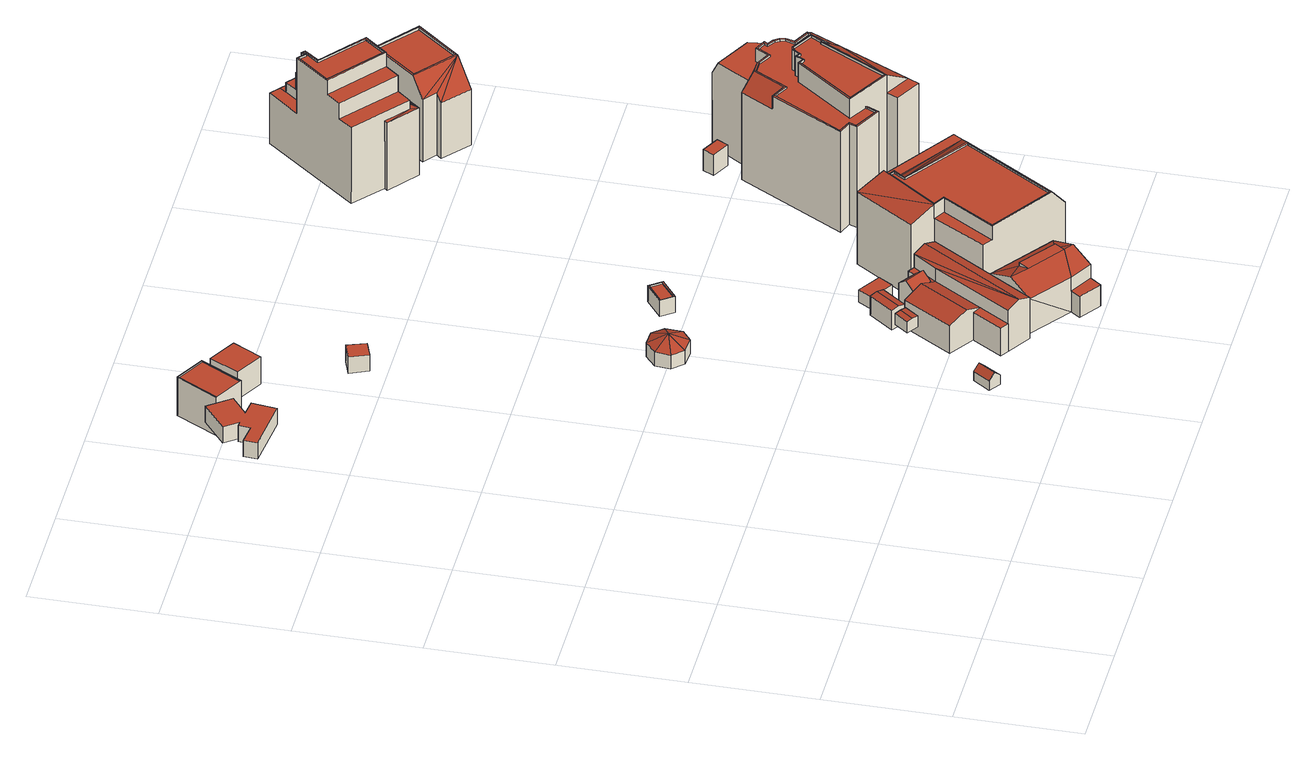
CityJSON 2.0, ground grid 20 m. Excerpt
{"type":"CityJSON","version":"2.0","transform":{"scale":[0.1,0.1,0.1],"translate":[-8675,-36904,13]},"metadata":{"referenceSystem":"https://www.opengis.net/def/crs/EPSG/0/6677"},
"CityObjects":{
"building1":{"type":"Building","attributes":{"class":9999,"usage":412,"measuredHeight":3.2,"storeysAboveGround":1,"storeysBelowGround":0,"prefecture":13,"city":13103,"footprintArea":101.15,"fireproofType":1002,"coverageRatio":60,"floorAreaRatio":300,"surveyYear":2021,"urbanPlanType":21,"areaClassificationType":22,"landUseType":211,"districts":"3","detailedUsage":"1320","meshCode":"53394509"},"geometry":[{"type":"Solid","lod":"2","boundaries":[[[[0,1,2,3,4,5,6,7,8,9,10]],[[11,12,13,14,15,16,17,18,19,20,21]],[[6,5,14,13]],[[3,2,17,16]],[[9,8,11,21]],[[1,0,19,18]],[[5,4,15,14]],[[0,10,20,19]],[[4,3,16,15]],[[8,7,12,11]],[[10,9,21,20]],[[2,1,18,17]],[[7,6,13,12]]]],"semantics":{"surfaces":[{"type":"GroundSurface"},{"type":"RoofSurface"},{"type":"WallSurface"}],"values":[[0,1,2,2,2,2,2,2,2,2,2,2,2]]}}]},
"building2":{"type":"Building","attributes":{"class":3001,"usage":412,"measuredHeight":6.9,"storeysAboveGround":1,"storeysBelowGround":0,"prefecture":13,"city":13103,"footprintArea":101.15,"fireproofType":1002,"coverageRatio":60,"floorAreaRatio":300,"surveyYear":2021,"urbanPlanType":21,"areaClassificationType":22,"landUseType":211,"districts":"3","detailedUsage":"1320","meshCode":"53394509"},"geometry":[{"type":"Solid","lod":"2","boundaries":[[[[22,23,24,25]],[[26,27,28,29]],[[30,31,32,33]],[[34,35,36,37]],[[33,32,35,34]],[[37,36,31,30]],[[24,23,34,37]],[[35,26,29,36]],[[25,24,37,30]],[[23,22,33,34]],[[22,25,30,33]],[[32,27,26,35]],[[31,28,27,32]],[[36,29,28,31]]]],"semantics":{"surfaces":[{"type":"GroundSurface"},{"type":"RoofSurface"},{"type":"WallSurface"}],"values":[[0,1,1,1,1,1,2,2,2,2,2,2,2,2]]}}]},
"building3":{"type":"Building","attributes":{"class":3001,"usage":461,"measuredHeight":3.1,"storeysAboveGround":9999,"storeysBelowGround":9999,"prefecture":13,"city":13103,"footprintArea":-9999,"fireproofType":1011,"coverageRatio":60,"floorAreaRatio":300,"surveyYear":1,"urbanPlanType":21,"areaClassificationType":22,"landUseType":211,"districts":"3","detailedUsage":"0","meshCode":"53394509"},"geometry":[{"type":"Solid","lod":"2","boundaries":[[[[38,39,40,41,42,43,44,45]],[[46,47,48]],[[49,50,48]],[[47,51,48]],[[51,52,48]],[[52,53,48]],[[50,54,48]],[[53,49,48]],[[54,46,48]],[[39,38,50,49]],[[41,40,53,52]],[[42,41,52,51]],[[38,45,54,50]],[[43,42,51,47]],[[45,44,46,54]],[[44,43,47,46]],[[40,39,49,53]]]],"semantics":{"surfaces":[{"type":"GroundSurface"},{"type":"RoofSurface"},{"type":"WallSurface"}],"values":[[0,1,1,1,1,1,1,1,1,2,2,2,2,2,2,2,2]]}}]},
"building4":{"type":"Building","attributes":{"class":9999,"usage":461,"measuredHeight":-9999,"storeysAboveGround":9999,"storeysBelowGround":9999,"prefecture":13,"city":13103,"footprintArea":-9999,"fireproofType":1011,"coverageRatio":60,"floorAreaRatio":300,"surveyYear":1,"urbanPlanType":21,"areaClassificationType":22,"landUseType":211,"districts":"3","detailedUsage":"0","meshCode":"53394509"},"geometry":[{"type":"Solid","lod":"2","boundaries":[[[[55,56,57,58]],[[59,60,61,62]],[[56,55,60,59]],[[57,56,59,62]],[[55,58,61,60]],[[58,57,62,61]]]],"semantics":{"surfaces":[{"type":"GroundSurface"},{"type":"RoofSurface"},{"type":"WallSurface"}],"values":[[0,1,2,2,2,2]]}}]},
"building5":{"type":"Building","attributes":{"class":9999,"usage":412,"measuredHeight":4.9,"storeysAboveGround":1,"storeysBelowGround":0,"prefecture":13,"city":13103,"footprintArea":26.72,"fireproofType":1002,"coverageRatio":60,"floorAreaRatio":300,"surveyYear":2021,"urbanPlanType":21,"areaClassificationType":22,"landUseType":211,"districts":"3","detailedUsage":"1320","meshCode":"53394509"},"geometry":[{"type":"Solid","lod":"2","boundaries":[[[[63,64,65,66]],[[67,68,69,70]],[[63,66,69,68]],[[65,64,67,70]],[[66,65,70,69]],[[64,63,68,67]]]],"semantics":{"surfaces":[{"type":"GroundSurface"},{"type":"RoofSurface"},{"type":"WallSurface"}],"values":[[0,1,2,2,2,2]]}}]},
"building6":{"type":"Building","attributes":{"class":3001,"usage":422,"measuredHeight":-9999,"storeysAboveGround":1,"storeysBelowGround":0,"prefecture":13,"city":13103,"footprintArea":7.26,"fireproofType":1003,"coverageRatio":60,"floorAreaRatio":300,"surveyYear":2021,"urbanPlanType":21,"areaClassificationType":22,"landUseType":214,"districts":"5","detailedUsage":"1123","landslideRisk_description":1,"landslideRisk_areaType":2,"meshCode":"53394509"},"geometry":[{"type":"Solid","lod":"2","boundaries":[[[[71,72,73,74]],[[75,76,77,78]],[[79,80,78,77]],[[74,73,76,75]],[[72,71,80,79]],[[71,74,75,78,80]],[[73,72,79,77,76]]]],"semantics":{"surfaces":[{"type":"GroundSurface"},{"type":"RoofSurface"},{"type":"WallSurface"}],"values":[[0,1,1,2,2,2,2]]}}]},
"building7":{"type":"Building","attributes":{"class":9999,"usage":461,"measuredHeight":-9999,"storeysAboveGround":9999,"storeysBelowGround":9999,"prefecture":13,"city":13103,"footprintArea":-9999,"fireproofType":1011,"coverageRatio":60,"floorAreaRatio":300,"surveyYear":1,"urbanPlanType":21,"areaClassificationType":22,"landUseType":211,"districts":"3","detailedUsage":"0","meshCode":"53394509"},"geometry":[{"type":"Solid","lod":"2","boundaries":[[[[81,82,83,84]],[[85,86,87,88]],[[89,90,86,85]],[[91,92,93,94]],[[88,87,95,96]],[[96,95,90,89]],[[87,92,91,95]],[[82,81,89,85]],[[81,84,96,89]],[[90,94,93,86]],[[86,93,92,87]],[[95,91,94,90]],[[84,83,88,96]],[[83,82,85,88]]]],"semantics":{"surfaces":[{"type":"GroundSurface"},{"type":"RoofSurface"},{"type":"WallSurface"}],"values":[[0,1,1,1,1,1,2,2,2,2,2,2,2,2]]}}]},
"building8":{"type":"Building","attributes":{"class":9999,"usage":461,"measuredHeight":-9999,"storeysAboveGround":9999,"storeysBelowGround":9999,"prefecture":13,"city":13103,"footprintArea":-9999,"fireproofType":1011,"coverageRatio":60,"floorAreaRatio":300,"surveyYear":1,"urbanPlanType":21,"areaClassificationType":22,"landUseType":214,"districts":"5","detailedUsage":"0","landslideRisk_description":1,"landslideRisk_areaType":2,"meshCode":"53394509"},"geometry":[{"type":"Solid","lod":"2","boundaries":[[[[97,98,99,100]],[[101,102,103,104]],[[105,106,104,103]],[[100,99,102,101]],[[98,97,106,105]],[[103,102,99,98,105]],[[104,106,97,100,101]]]],"semantics":{"surfaces":[{"type":"GroundSurface"},{"type":"RoofSurface"},{"type":"WallSurface"}],"values":[[0,1,1,2,2,2,2]]}}]},
"building9":{"type":"Building","attributes":{"class":3001,"usage":422,"measuredHeight":6.8,"storeysAboveGround":2,"storeysBelowGround":0,"prefecture":13,"city":13103,"footprintArea":95.32,"fireproofType":1003,"coverageRatio":60,"floorAreaRatio":300,"surveyYear":2021,"urbanPlanType":21,"areaClassificationType":22,"landUseType":214,"districts":"5","detailedUsage":"1123","landslideRisk_description":1,"landslideRisk_areaType":2,"meshCode":"53394509"},"geometry":[{"type":"Solid","lod":"2","boundaries":[[[[107,108,109,110,111,112,113,114,115,116,117]],[[118,119,120,121]],[[121,120,122]],[[123,124,125,126]],[[127,128,129,130,131]],[[132,133,134,135]],[[136,127,137,138,126,125]],[[139,121,122]],[[139,140,121]],[[135,134,141,138,142]],[[143,144,145,136]],[[130,129,117,116]],[[128,127,139,122]],[[142,138,137]],[[113,112,124,123]],[[127,131,137]],[[140,139,127,136,145]],[[135,137,131]],[[110,109,145,144]],[[141,114,113,123,126,138]],[[115,114,141,134,133]],[[118,121,140,145,109,108]],[[120,119,107,117,129,128,122]],[[133,132,130,116,115]],[[143,136,125,124,112,111]],[[111,110,144,143]],[[108,107,119,118]],[[135,131,130]],[[135,130,132]],[[135,142,137]]]],"semantics":{"surfaces":[{"type":"GroundSurface"},{"type":"RoofSurface"},{"type":"WallSurface"}],"values":[[0,1,1,1,1,1,1,1,1,1,1,2,2,2,2,2,2,2,2,2,2,2,2,2,2,2,2,2,2,2]]}}]},
"building10":{"type":"Building","attributes":{"class":9999,"usage":461,"measuredHeight":3.4,"storeysAboveGround":9999,"storeysBelowGround":9999,"prefecture":13,"city":13103,"footprintArea":-9999,"fireproofType":1011,"coverageRatio":60,"floorAreaRatio":300,"surveyYear":1,"urbanPlanType":21,"areaClassificationType":22,"landUseType":214,"districts":"5","detailedUsage":"0","landslideRisk_description":1,"landslideRisk_areaType":2,"meshCode":"53394509"},"geometry":[{"type":"Solid","lod":"2","boundaries":[[[[146,147,148,149]],[[150,151,152,153]],[[154,155,153,152]],[[153,155,146,149,150]],[[149,148,151,150]],[[147,146,155,154]],[[152,151,148,147,154]]]],"semantics":{"surfaces":[{"type":"GroundSurface"},{"type":"RoofSurface"},{"type":"WallSurface"}],"values":[[0,1,1,2,2,2,2]]}}]},
"building11":{"type":"Building","attributes":{"class":3001,"usage":411,"measuredHeight":7,"storeysAboveGround":2,"storeysBelowGround":0,"prefecture":13,"city":13103,"footprintArea":110.97,"fireproofType":1003,"coverageRatio":60,"floorAreaRatio":300,"surveyYear":2021,"urbanPlanType":21,"areaClassificationType":22,"landUseType":211,"districts":"5","detailedUsage":"1310","landslideRisk_description":1,"landslideRisk_areaType":1,"meshCode":"53394509"},"geometry":[{"type":"Solid","lod":"2","boundaries":[[[[156,157,158,159,160,161]],[[162,163,164,165]],[[166,167,168,169]],[[170,168,167,171,172]],[[173,174,168]],[[173,175,174]],[[176,174,175,177]],[[170,178,173,168]],[[167,176,171]],[[176,177,171]],[[170,162,165,178]],[[164,160,159,175,173,178,165]],[[171,177,158,157,172]],[[167,166,176]],[[163,162,156,161]],[[161,160,164,163]],[[172,157,156]],[[162,170,172,156]],[[174,169,168]],[[176,166,169,174]],[[159,158,177,175]]]],"semantics":{"surfaces":[{"type":"GroundSurface"},{"type":"RoofSurface"},{"type":"WallSurface"}],"values":[[0,1,1,1,1,1,1,1,1,1,2,2,2,2,2,2,2,2,2,2,2]]}}]},
"building12":{"type":"Building","attributes":{"class":3001,"usage":401,"measuredHeight":-9999,"storeysAboveGround":1,"storeysBelowGround":0,"prefecture":13,"city":13103,"footprintArea":11.91,"fireproofType":1001,"coverageRatio":60,"floorAreaRatio":300,"surveyYear":2021,"urbanPlanType":21,"areaClassificationType":22,"landUseType":212,"districts":"5","detailedUsage":"1210","landslideRisk_description":1,"landslideRisk_areaType":2,"meshCode":"53394509"},"geometry":[{"type":"Solid","lod":"2","boundaries":[[[[179,180,181,182]],[[183,184,185,186]],[[181,180,183,186]],[[180,179,184,183]],[[182,181,186,185]],[[179,182,185,184]]]],"semantics":{"surfaces":[{"type":"GroundSurface"},{"type":"RoofSurface"},{"type":"WallSurface"}],"values":[[0,1,2,2,2,2]]}}]},
"building13":{"type":"Building","attributes":{"class":3002,"usage":401,"measuredHeight":14.3,"storeysAboveGround":4,"storeysBelowGround":0,"prefecture":13,"city":13103,"footprintArea":464.7,"fireproofType":1001,"coverageRatio":60,"floorAreaRatio":300,"surveyYear":2021,"urbanPlanType":21,"areaClassificationType":22,"landUseType":212,"districts":"5","detailedUsage":"1210","landslideRisk_description":1,"landslideRisk_areaType":2,"meshCode":"53394509"},"geometry":[{"type":"Solid","lod":"2","boundaries":[[[[187,188,189,190,191,192,193,194,195,196,197,198,199]],[[200,201,202]],[[201,203,202]],[[204,205,206]],[[207,208,209,210]],[[211,212,213,205]],[[203,214,215,202]],[[211,216,217,212]],[[205,207,206]],[[205,213,208,207]],[[204,218,205]],[[202,215,219,220]],[[201,221,222]],[[202,220,200]],[[223,224,225,226,227,228,229,230]],[[231,232,233,234,221,201]],[[201,222,203]],[[220,219,217,216]],[[235,236,237,238]],[[203,210,209,214]],[[195,194,232,231]],[[211,205,236,235]],[[217,226,225,212]],[[198,197,237,236]],[[215,228,227,219]],[[190,222,221,191]],[[216,211,235,238]],[[209,230,229,214]],[[194,193,233,232]],[[207,210,222,190,189]],[[219,227,226,217]],[[208,223,230,209]],[[214,229,228,215]],[[189,188,206,207]],[[203,222,210]],[[220,216,238,237,197,196,200]],[[196,195,231,201,200]],[[213,224,223,208]],[[212,225,224,213]],[[188,187,204,206]],[[193,192,234,233]],[[192,191,221,234]],[[187,199,218,204]],[[218,199,198,236,205]]]],"semantics":{"surfaces":[{"type":"GroundSurface"},{"type":"RoofSurface"},{"type":"WallSurface"}],"values":[[0,1,1,1,1,1,1,1,1,1,1,1,1,1,1,1,1,1,1,1,2,2,2,2,2,2,2,2,2,2,2,2,2,2,2,2,2,2,2,2,2,2,2,2]]}}]},
"building14":{"type":"Building","attributes":{"class":3002,"usage":412,"measuredHeight":18,"storeysAboveGround":6,"storeysBelowGround":0,"prefecture":13,"city":13103,"footprintArea":414.27,"fireproofType":1001,"coverageRatio":60,"floorAreaRatio":300,"surveyYear":2021,"urbanPlanType":21,"areaClassificationType":22,"landUseType":211,"districts":"5","detailedUsage":"1320","landslideRisk_description":1,"landslideRisk_areaType":2,"meshCode":"53394509"},"geometry":[{"type":"Solid","lod":"2","boundaries":[[[[239,240,241,242,243,244,245,246,247,248,249,250,251]],[[252,253,254,255]],[[256,257,258,259]],[[260,261,262,263]],[[264,265,266,267,268,269,270,271,272,273,274,275,276,277,278,279,280,281,282,283,284,285,286,287,288,289,290,291,292,293,294,295]],[[296,297,298,299]],[[300,301,302,303,304,305,306,307,308,309,310,311,312]],[[313,314,315,316]],[[317,318,319,320]],[[321,322,323,324]],[[325,326,327,328]],[[329,330,331,332]],[[333,334,297,296]],[[335,336,337]],[[338,260,263,339]],[[313,259,258,340]],[[338,339,341,342]],[[321,324,343,344]],[[345,346,329,332]],[[347,348,349,350]],[[351,352,353,354,355]],[[346,327,356]],[[255,254,323,322]],[[357,350,349,358]],[[359,360,361,362]],[[313,340,363,314]],[[346,319,327]],[[359,299,298,360]],[[353,352,364,365]],[[328,366,367,325]],[[362,361,368,369]],[[346,345,262,261]],[[370,314,363,371]],[[357,358,367,366]],[[333,342,341,334]],[[372,365,364,373]],[[374,375,376,377,378,379,380,381,382,383,336,335,384,315,385]],[[372,373,257,256]],[[252,370,371,253]],[[337,386,335]],[[344,343,348,347]],[[346,356,329]],[[369,368,331,330]],[[331,301,300,332]],[[258,286,285,340]],[[245,244,337,336,383,366,328]],[[246,245,328,327,319,318]],[[270,269,362,369]],[[352,290,289,364]],[[240,239,372,256]],[[357,382,381,350]],[[261,293,292,355,354,249,248,320,346]],[[261,260,294,293]],[[253,282,281,254]],[[299,359,268,267]],[[255,376,375,252]],[[339,309,308,341]],[[384,335,386,243,242]],[[323,280,279,324]],[[324,279,278,343]],[[325,273,272,326]],[[251,250,353,365]],[[326,272,271,356,327]],[[348,277,276,349]],[[347,380,379,344]],[[332,300,312,345]],[[257,287,286,258]],[[363,284,283,371]],[[351,291,290,352]],[[355,292,291,351]],[[341,308,307,334]],[[263,310,309,339]],[[367,274,273,325]],[[239,251,365,372]],[[250,249,354,353]],[[244,243,386,337]],[[330,329,356]],[[270,369,330,356,271]],[[333,296,266,265]],[[360,304,303,361]],[[361,303,302,368]],[[370,374,385,314]],[[371,283,282,253]],[[364,289,288,373]],[[259,313,316]],[[295,294,260,338]],[[254,281,280,323]],[[322,377,376,255]],[[296,299,267,266]],[[297,306,305,298]],[[334,307,306,297]],[[344,379,378,321]],[[358,275,274,367]],[[338,342,264,295]],[[359,362,269,268]],[[247,246,318,317]],[[321,378,377,322]],[[373,288,287,257]],[[349,276,275,358]],[[298,305,304,360]],[[252,375,374,370]],[[242,241,315,384]],[[368,302,301,331]],[[366,383,382,357]],[[343,278,277,348]],[[248,247,317,320]],[[340,285,284,363]],[[385,315,314]],[[345,312,311,262]],[[316,315,241,240,256,259]],[[262,311,310,263]],[[265,264,342,333]],[[319,346,320]],[[350,381,380,347]]]],"semantics":{"surfaces":[{"type":"GroundSurface"},{"type":"RoofSurface"},{"type":"WallSurface"}],"values":[[0,1,1,1,1,1,1,1,1,1,1,1,1,1,1,1,1,1,1,1,1,1,1,1,1,1,1,1,1,1,1,1,1,1,1,1,1,1,1,1,1,1,1,2,2,2,2,2,2,2,2,2,2,2,2,2,2,2,2,2,2,2,2,2,2,2,2,2,2,2,2,2,2,2,2,2,2,2,2,2,2,2,2,2,2,2,2,2,2,2,2,2,2,2,2,2,2,2,2,2,2,2,2,2,2,2,2,2,2,2,2,2,2,2]]}}]},
"building15":{"type":"Building","attributes":{"class":9999,"usage":461,"measuredHeight":3.2,"storeysAboveGround":9999,"storeysBelowGround":9999,"prefecture":13,"city":13103,"footprintArea":-9999,"fireproofType":1011,"coverageRatio":60,"floorAreaRatio":300,"surveyYear":1,"urbanPlanType":21,"areaClassificationType":22,"landUseType":211,"districts":"5","detailedUsage":"0","landslideRisk_description":1,"landslideRisk_areaType":2,"meshCode":"53394509"},"geometry":[{"type":"Solid","lod":"2","boundaries":[[[[387,388,389,390]],[[391,392,393,394]],[[389,388,391,394]],[[387,390,393,392]],[[390,389,394,393]],[[388,387,392,391]]]],"semantics":{"surfaces":[{"type":"GroundSurface"},{"type":"RoofSurface"},{"type":"WallSurface"}],"values":[[0,1,2,2,2,2]]}}]},
"building16":{"type":"Building","attributes":{"class":3002,"usage":412,"measuredHeight":13.7,"storeysAboveGround":5,"storeysBelowGround":0,"prefecture":13,"city":13103,"footprintArea":230.57,"fireproofType":1001,"coverageRatio":80,"floorAreaRatio":400,"surveyYear":2021,"urbanPlanType":21,"areaClassificationType":22,"landUseType":211,"districts":"10","detailedUsage":"1320","landslideRisk_description":1,"landslideRisk_areaType":1,"meshCode":"53394509"},"geometry":[{"type":"Solid","lod":"2","boundaries":[[[[395,396,397,398,399,400,401,402]],[[403,404,405,406]],[[406,405,407,408]],[[409,410,411]],[[412,413,414]],[[415,416,417,418]],[[412,419,413]],[[420,421,422,423,424]],[[425,426,427,428]],[[429,430,431,432]],[[412,409,411]],[[433,434,404,403]],[[412,435,409]],[[412,414,435]],[[436,437,438,439]],[[440,441,442,443]],[[444,445,428,427,446,447,448]],[[449,450,451,452]],[[433,443,442,434]],[[453,454,455,456,457,458,459,460]],[[461,462,463,464]],[[415,418,441,440]],[[408,407,417,416]],[[465,466,467,468,469,470]],[[416,415,448,447]],[[412,468,419]],[[438,403,406]],[[406,429,414]],[[402,401,465,470]],[[400,399,461,464,431,430,408,416,447,446]],[[428,451,450,425]],[[412,469,468]],[[442,457,456,434]],[[405,454,453,407]],[[449,413,425]],[[413,467,466]],[[434,456,455,404]],[[407,453,460,417]],[[427,426,466,465,401,400,446]],[[415,440,444,448]],[[445,423,422,452,451,428]],[[413,466,425]],[[449,420,406]],[[463,435,414,429,432]],[[436,424,423,443,433,437]],[[404,455,454,405]],[[412,396,395]],[[449,425,450]],[[452,422,421,449]],[[466,426,425]],[[424,436,439,420]],[[412,395,469]],[[417,460,459,418]],[[438,437,433,403]],[[418,459,458,441]],[[461,399,398,410,409,462]],[[449,421,420]],[[406,414,413]],[[408,430,429,406]],[[398,397,411,410]],[[449,406,413]],[[467,413,419,468]],[[444,440,443,423,445]],[[441,458,457,442]],[[397,396,412,411]],[[431,464,463,432]],[[420,439,438]],[[435,463,462,409]],[[395,402,470,469]],[[420,438,406]]]],"semantics":{"surfaces":[{"type":"GroundSurface"},{"type":"RoofSurface"},{"type":"WallSurface"}],"values":[[0,1,1,1,1,1,1,1,1,1,1,1,1,1,1,1,1,1,1,1,1,1,1,1,2,2,2,2,2,2,2,2,2,2,2,2,2,2,2,2,2,2,2,2,2,2,2,2,2,2,2,2,2,2,2,2,2,2,2,2,2,2,2,2,2,2,2,2,2,2]]}}]},
"building17":{"type":"Building","attributes":{"class":3002,"usage":401,"measuredHeight":14.1,"storeysAboveGround":5,"storeysBelowGround":0,"prefecture":13,"city":13103,"footprintArea":122.74,"fireproofType":1001,"coverageRatio":80,"floorAreaRatio":400,"surveyYear":2021,"urbanPlanType":21,"areaClassificationType":22,"landUseType":212,"districts":"10","detailedUsage":"1210","landslideRisk_description":1,"landslideRisk_areaType":2,"meshCode":"53394509"},"geometry":[{"type":"Solid","lod":"2","boundaries":[[[[471,472,473,474,475,476]],[[477,478,479]],[[480,481,482,477]],[[483,484,485,486]],[[480,487,488,489]],[[477,482,490,491]],[[477,491,492]],[[489,493,481,480]],[[477,492,494]],[[477,494,478]],[[491,490,493,489]],[[472,471,479,478]],[[490,484,483,493]],[[487,480,477,479,471,476]],[[493,483,486,481]],[[474,492,491,489,488,475]],[[473,472,478,494]],[[482,485,484,490]],[[481,486,485,482]],[[474,473,494,492]],[[476,475,488,487]]]],"semantics":{"surfaces":[{"type":"GroundSurface"},{"type":"RoofSurface"},{"type":"WallSurface"}],"values":[[0,1,1,1,1,1,1,1,1,1,1,2,2,2,2,2,2,2,2,2,2]]}}]}
},
"vertices":[
[10,1097,156],[12,1119,156],[45,1115,156],[47,1134,156],[55,1134,156],[38,1156,156],[84,1192,156],[112,1156,156],[80,1131,156],[106,1128,156],[101,1087,156],[80,1131,185],[112,1156,185],[84,1192,185],[38,1156,185],[55,1134,185],[47,1134,185],[45,1115,185],[12,1119,185],[10,1097,185],[101,1087,185],[106,1128,185],
[100,1179,122],[137,1246,122],[186,1220,122],[149,1152,122],[137,1245,190],[101,1179,190],[148,1153,190],[185,1219,190],[149,1152,192],[148,1153,192],[101,1179,192],[100,1179,192],[137,1246,192],[137,1245,192],[185,1219,192],[186,1220,192],
[395,528,164],[368,530,164],[351,548,164],[354,573,164],[374,590,164],[400,589,164],[415,571,164],[414,543,164],[415,571,189],[400,589,189],[383,559,205],[368,530,189],[395,528,189],[374,590,189],[354,573,189],[351,548,189],[414,543,189],
[257,982,159],[245,1012,159],[273,1022,159],[284,992,159],[245,1012,189],[257,982,189],[284,992,189],[273,1022,189],
[251,1145,114],[206,1170,114],[231,1217,114],[276,1192,114],[206,1170,164],[251,1145,164],[276,1192,164],[231,1217,164],
[578,117,32],[597,144,32],[615,132,32],[596,104,32],[596,104,49],[615,132,49],[606,138,59],[587,110,59],[597,144,49],[578,117,49],
[519,596,168],[486,571,168],[471,591,168],[504,616,168],[486,571,197],[486,573,197],[473,591,197],[471,591,197],[519,596,197],[517,597,197],[504,614,194],[473,591,194],[486,573,194],[517,597,194],[504,614,197],[504,616,197],
[723,275,35],[707,253,35],[689,265,35],[705,287,35],[705,287,55],[689,265,55],[697,259,56],[714,281,56],[707,253,55],[723,275,55],
[846,258,16],[739,91,16],[701,115,16],[687,123,16],[718,172,16],[677,198,16],[727,277,16],[742,268,16],[758,293,16],[789,273,16],[799,288,16],[739,91,91],[846,258,91],[827,269,99],[720,103,99],[809,281,91],[727,277,66],[677,198,66],[706,179,78],[757,259,78],[782,243,66],[809,281,66],[799,288,66],[789,273,66],[773,248,66],[789,273,72],[758,293,72],[750,280,84],[781,261,84],[732,164,66],[773,248,70],[770,250,72],[782,243,91],[701,115,91],[742,268,72],[773,248,72],[718,172,66],[687,123,66],[701,115,66],
[756,316,24],[727,277,24],[706,292,24],[736,331,24],[736,331,58],[706,292,58],[717,284,61],[746,324,61],[727,277,58],[756,316,58],
[828,48,8],[762,96,8],[812,166,8],[913,94,8],[852,9,8],[817,33,8],[828,48,47],[817,33,47],[852,9,47],[865,27,47],[826,126,88],[814,109,88],[872,68,88],[883,84,88],[828,48,71],[786,130,89],[762,96,71],[887,58,88],[883,84,80],[913,94,71],[826,126,81],[812,166,71],[865,27,72],
[794,311,18],[757,334,18],[772,357,18],[809,334,18],[757,334,40],[794,311,40],[809,334,40],[772,357,40],
[880,383,6],[922,352,6],[915,343,6],[925,337,6],[935,352,6],[929,356,6],[933,363,6],[938,371,6],[1076,280,6],[945,83,6],[806,176,6],[855,261,6],[816,287,6],[945,83,120],[1066,265,120],[1018,247,152],[912,318,152],[880,383,138],[855,261,152],[922,352,152],[915,343,152],[916,341,152],[922,336,152],[925,337,152],[874,250,152],[876,251,152],[857,261,152],[910,318,152],[1015,246,152],[821,166,152],[823,166,152],[816,287,138],[922,101,152],[923,98,152],[935,352,120],[925,337,135],[916,341,149],[857,261,149],[876,251,149],[823,166,149],[922,101,149],[1015,246,149],[910,318,149],[922,336,149],[1076,280,120],[938,371,120],[933,363,120],[929,356,120],[874,250,126],[855,261,126],[806,176,126],[821,166,126],
[975,416,6],[953,424,6],[1051,595,6],[1078,586,6],[1124,656,6],[1173,633,6],[1187,520,6],[1097,338,6],[1054,360,6],[1063,379,6],[1025,401,6],[1015,380,6],[970,403,6],[1118,571,189],[1119,567,189],[1132,588,189],[1131,592,189],[953,424,189],[957,426,189],[1022,539,189],[1020,542,189],[1066,513,222],[993,419,222],[996,419,222],[1066,510,222],[1081,521,186],[1087,516,186],[1092,524,186],[1094,528,186],[1097,529,186],[1101,530,186],[1138,510,186],[1127,488,186],[1160,472,186],[1184,520,186],[1184,524,186],[1157,538,186],[1162,554,186],[1160,561,186],[1155,568,186],[1143,576,186],[1146,582,186],[1132,588,186],[1119,567,186],[1096,579,186],[1076,579,186],[1046,526,186],[1022,539,186],[957,426,186],[979,417,186],[974,405,186],[1014,384,186],[1022,399,186],[1023,402,186],[993,419,186],[1066,513,186],[1074,508,186],[1092,524,222],[1093,523,222],[1096,526,222],[1094,528,222],[1123,492,218],[1126,491,218],[1136,509,218],[1101,528,218],[1097,527,218],[1096,526,218],[1093,523,218],[1087,514,218],[1081,518,218],[1075,506,218],[1066,510,218],[996,419,218],[1063,382,218],[1045,530,189],[1075,582,189],[1051,595,165],[1020,542,165],[1054,360,189],[1097,338,189],[1106,356,189],[1063,379,189],[1147,577,189],[1151,583,189],[1146,582,189],[1143,576,189],[1184,520,189],[1160,472,189],[1163,470,189],[1187,520,189],[1124,490,222],[1127,488,222],[1126,491,222],[1123,492,222],[1087,516,222],[1087,514,222],[1116,645,165],[1175,614,165],[1173,633,140],[1074,508,222],[1075,506,222],[1046,526,189],[1081,518,222],[1081,521,222],[1155,568,189],[1157,571,189],[1063,382,222],[1063,379,222],[1163,563,189],[1160,561,189],[1162,554,189],[1165,554,189],[1022,399,189],[1014,384,189],[1015,380,189],[1025,401,189],[1023,402,189],[1127,488,220],[1161,539,189],[1157,538,189],[1097,529,222],[1097,527,222],[1101,528,222],[1101,530,222],[1076,579,189],[974,405,189],[970,403,189],[1187,526,189],[1184,524,189],[1136,509,222],[1138,510,222],[1096,582,189],[1096,579,189],[975,416,189],[979,417,189],[1096,582,165],[1118,571,165],[1131,592,165],[1151,583,165],[1147,577,165],[1157,571,165],[1163,563,165],[1165,554,165],[1161,539,165],[1187,526,165],[1078,586,165],[1075,582,165],[1124,656,140],
[1074,621,11],[1045,636,11],[1054,654,11],[1083,639,11],[1045,636,49],[1074,621,49],[1083,639,49],[1054,654,49],
[1003,1140,23],[936,1057,23],[889,1095,23],[893,1100,23],[845,1140,23],[966,1290,23],[1080,1199,23],[1020,1126,23],[997,1151,216],[994,1151,216],[967,1117,216],[967,1114,216],[883,1185,216],[880,1184,216],[931,1070,145],[893,1100,146],[889,1095,146],[936,1057,146],[997,1151,146],[967,1114,146],[936,1231,216],[925,1240,216],[926,1237,216],[936,1228,216],[1007,1145,146],[1015,1171,163],[1032,1191,163],[960,1249,163],[945,1231,163],[943,1229,163],[1048,1209,115],[1056,1218,115],[982,1277,115],[974,1267,115],[967,1114,190],[880,1184,190],[862,1162,190],[949,1092,190],[927,1208,216],[924,1208,216],[949,1092,146],[943,1229,191],[927,1208,191],[997,1151,191],[1015,1171,191],[940,1236,216],[940,1233,216],[943,1231,216],[945,1231,216],[940,1236,115],[945,1231,115],[966,1290,115],[925,1240,115],[936,1231,115],[1032,1191,132],[1048,1209,132],[974,1267,132],[960,1249,132],[883,1185,213],[967,1117,213],[994,1151,213],[924,1208,213],[943,1231,213],[940,1233,213],[936,1228,213],[926,1237,213],[845,1140,162],[931,1070,161],[949,1092,161],[862,1162,162],[1080,1199,96],[1056,1218,96],[997,1151,96],[1007,1145,96],[1003,1140,96],[1020,1126,96],
[1034,1000,18],[991,1036,18],[998,1044,18],[976,1061,18],[1064,1170,18],[1129,1117,18],[1054,1025,164],[991,1036,119],[1034,1000,119],[1112,1096,164],[1108,1096,164],[1054,1029,164],[1048,1145,160],[993,1078,160],[1054,1029,160],[1108,1096,160],[1129,1117,132],[1064,1170,132],[1047,1149,164],[993,1078,164],[989,1078,164],[976,1061,131],[1048,1145,164],[998,1044,131]
]}
